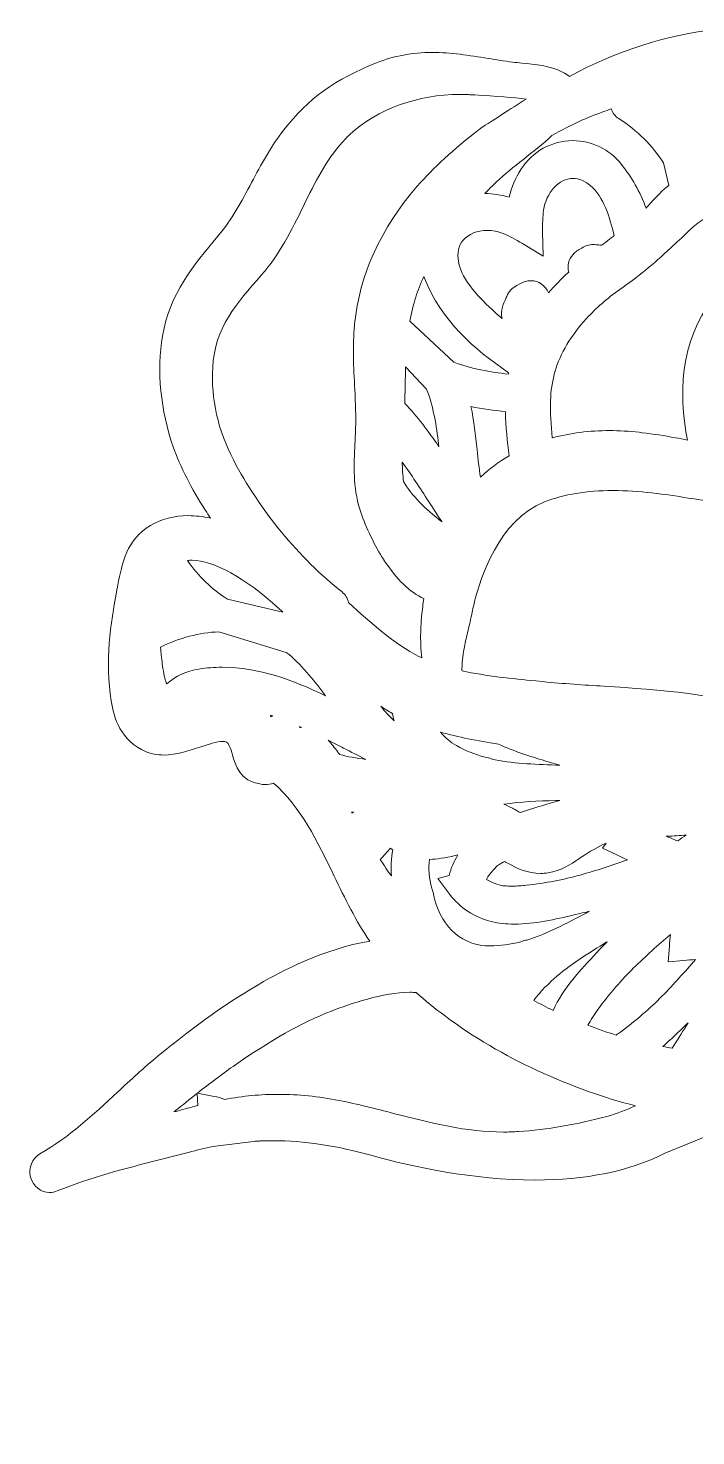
# Model space of a CAD drawing. Extents: x 28 to 2067, y -2033 to -35.
# Drawn here: x 865.6 to 1016.5, y -359 to -41 of the extents above; entities that cross this region are included whole.
import ezdxf

# ---------------------------------------------------------------- set-up
doc = ezdxf.new("R2010")
doc.units = 0
doc.header["$MEASUREMENT"] = 0
doc.layers.add('Layer 1', color=7, linetype='Continuous', lineweight=0)

msp = doc.modelspace()

# ---------------------------------------------------------------- linework, layer by layer
at = {"layer": 'Layer 1'}
for points, knots in [([(1119.64, -359.03), (1116.36, -359.03), (1114.11, -356.17), (1112.76, -354.46), (1112.57, -354.21), (1112.39, -353.99), (1112.23, -353.8), (1112.23, -353.8), (1111.2, -352.59), (1111.2, -352.59), (1108.12, -348.97), (1104.94, -345.23), (1101.62, -341.69), (1091.53, -330.95), (1084.48, -324.09), (1071.78, -319.36), (1070.97, -319.05), (1070.16, -318.75), (1069.34, -318.45), (1063.53, -316.3), (1057.52, -314.08), (1052.15, -310.58), (1051.99, -310.48), (1051.84, -310.38), (1051.69, -310.27), (1051.69, -310.27), (1051.69, -310.88), (1051.69, -310.88), (1051.69, -310.88), (1047.62, -307.19), (1047.62, -307.19), (1047.47, -307.06), (1047.32, -306.92), (1047.17, -306.79), (1047.11, -306.73), (1046.67, -306.33), (1046.67, -306.33), (1046.67, -306.33), (1026.72, -288.19), (1026.72, -288.19), (1026.72, -288.19), (1009.4, -295.27), (1009.4, -295.27), (1001.41, -299.23), (991.58, -301.24), (980.17, -301.24), (966.27, -301.24), (952.49, -298.23), (943.38, -295.71), (935.13, -293.42), (928.03, -292.35), (921.02, -292.35), (920.04, -292.35), (919.04, -292.37), (918.06, -292.41), (918.06, -292.41), (916.88, -292.47), (916.51, -292.49), (916.51, -292.49), (916.54, -292.56), (916.54, -292.56), (916.54, -292.56), (907.98, -293.56), (907.98, -293.56), (906.23, -293.9), (904.43, -294.31), (902.63, -294.79), (900.25, -295.42), (897.89, -296.01), (895.54, -296.6), (887.44, -298.65), (879.78, -300.58), (872.19, -303.7), (871.65, -303.93), (871.06, -304.05), (870.47, -304.05), (870.47, -304.05), (870.47, -304.05), (870.47, -304.05), (868.45, -304.05), (866.72, -302.66), (866.17, -300.58), (865.61, -298.47), (866.45, -296.36), (868.28, -295.31), (874.93, -291.51), (880.23, -286.57), (885.84, -281.34), (888.75, -278.64), (891.75, -275.84), (894.97, -273.19), (903.4, -266.26), (911.18, -260.77), (918.78, -256.41), (922.11, -254.49), (932.52, -248.89), (942.83, -247.26), (939.7, -242.74), (937.2, -237.56), (934.78, -232.55), (931.05, -224.83), (927.2, -216.86), (921.08, -211.54), (920.49, -211.74), (919.82, -211.87), (919.08, -211.87), (918.81, -211.87), (918.54, -211.86), (918.27, -211.82), (913.4, -211.14), (912.39, -207.42), (911.79, -205.2), (911.58, -204.43), (911.38, -203.7), (911.08, -203.09), (910.69, -202.29), (910.34, -202.14), (909.58, -202.14), (908.26, -202.14), (906.38, -202.77), (904.4, -203.43), (901.89, -204.26), (899.06, -205.2), (896.27, -205.2), (894.83, -205.2), (893.5, -204.95), (892.3, -204.45), (886.42, -202.02), (884.98, -196.72), (884.4, -192.95), (882.95, -183.96), (884.23, -175.64), (885.66, -167.88), (885.66, -167.88), (885.77, -167.3), (885.8, -167.17), (885.8, -167.17), (885.88, -166.78), (885.88, -166.78), (886.84, -161.77), (887.82, -156.59), (893.26, -153.35), (895.76, -151.87), (898.64, -151.12), (901.83, -151.12), (903.42, -151.12), (905.09, -151.31), (906.84, -151.68), (906.45, -151.1), (906.06, -150.51), (905.67, -149.92), (902.48, -144.98), (900.04, -140.15), (898.39, -135.55), (895.54, -127.54), (894.63, -118.19), (895.96, -110.53), (897.66, -100.89), (902.91, -94.63), (908.48, -88), (908.48, -88), (908.66, -87.78), (908.66, -87.78), (911.66, -84.2), (913.82, -80.15), (916.11, -75.86), (918.24, -71.86), (920.44, -67.72), (923.42, -63.93), (928.82, -56.98), (935.08, -52.45), (944.34, -48.8), (948.32, -47.22), (952.43, -46.46), (956.92, -46.46), (961.19, -46.46), (965.26, -47.12), (969.56, -47.81), (971.36, -48.1), (973.23, -48.4), (975.11, -48.65), (975.73, -48.74), (976.45, -48.8), (977.21, -48.86), (980.06, -49.12), (983.61, -49.43), (986.4, -50.89), (986.97, -51.17), (987.49, -51.5), (987.96, -51.87), (998.57, -46.13), (1010, -42.48), (1021.15, -41.26), (1022.93, -41.07), (1024.84, -40.97), (1026.81, -40.97), (1033.04, -40.97), (1039.29, -41.92), (1045.35, -42.84), (1046.84, -43.07), (1048.32, -43.29), (1049.78, -43.5), (1049.78, -43.5), (1051.5, -43.73), (1051.5, -43.73), (1057.07, -44.48), (1063.3, -45.31), (1068.47, -48.99), (1074.9, -44.98), (1083.49, -43.51), (1089.79, -43.51), (1094.43, -43.51), (1098.47, -44.26), (1101.49, -45.67), (1106.94, -48.22), (1109.11, -52.72), (1111.02, -56.69), (1112.17, -59.07), (1113.25, -61.32), (1114.95, -63.04), (1115.36, -63.45), (1115.82, -63.84), (1116.3, -64.17), (1116.3, -64.17), (1117.39, -64.94), (1117.39, -64.94), (1121.62, -67.91), (1125.61, -70.72), (1128.15, -76.6), (1128.72, -77.91), (1129.13, -79.1), (1129.5, -80.15), (1130.3, -82.47), (1130.86, -84.09), (1132.69, -85.97), (1136.37, -82.88), (1140.51, -79.94), (1145.45, -79.94), (1148.71, -79.94), (1151.87, -81.2), (1155.11, -83.78), (1157.85, -85.96), (1159.77, -88.66), (1161.63, -91.27), (1162.98, -93.15), (1164.24, -94.93), (1165.74, -96.42), (1170.22, -100.88), (1176.2, -104.01), (1181.97, -107.04), (1181.97, -107.04), (1183.89, -108.05), (1183.89, -108.05), (1188.28, -110.36), (1193.24, -112.99), (1196.54, -117.64), (1198.9, -120.95), (1199.97, -124.63), (1201.01, -128.19), (1201.82, -130.99), (1202.59, -133.64), (1203.93, -135.93), (1204.86, -137.48), (1206.2, -139.1), (1207.62, -140.82), (1212, -146.1), (1218.62, -154.08), (1209.25, -162.37), (1206.38, -164.9), (1203.1, -166.62), (1199.93, -168.28), (1197.43, -169.59), (1195.08, -170.82), (1192.98, -172.4), (1192.66, -172.63), (1192.37, -172.86), (1192.08, -173.1), (1185.19, -178.8), (1179.89, -184.44), (1175.86, -190.35), (1175.17, -191.34), (1174.52, -192.37), (1173.89, -193.37), (1171.81, -196.67), (1169.65, -200.09), (1166.04, -202.75), (1163.58, -204.56), (1160.93, -205.8), (1158.37, -206.82), (1158.31, -207.03), (1158.26, -207.25), (1158.21, -207.46), (1157.61, -210.12), (1157.47, -212.93), (1157.33, -215.91), (1157.19, -218.71), (1157.05, -221.6), (1156.5, -224.44), (1155.32, -230.54), (1153.1, -237.2), (1150.1, -243.71), (1148.77, -246.65), (1147.14, -249.51), (1145.16, -252.37), (1149.18, -254.38), (1153.01, -256.88), (1156.75, -259.32), (1158.54, -260.49), (1160.23, -261.59), (1161.88, -262.6), (1162.87, -263.2), (1163.88, -263.8), (1164.89, -264.41), (1172.3, -268.88), (1179.96, -273.5), (1186.65, -279.16), (1187.55, -279.94), (1189.15, -281.47), (1191.01, -283.5), (1195.44, -288.33), (1202.81, -297.44), (1202.42, -304.21), (1202.29, -306.39), (1201.4, -308.25), (1199.84, -309.6), (1198.58, -310.69), (1196.88, -311.24), (1194.79, -311.24), (1189.9, -311.24), (1183.18, -308.24), (1178.27, -306.04), (1176.71, -305.35), (1175.36, -304.75), (1174.64, -304.5), (1164.03, -300.98), (1152.05, -300.57), (1141.66, -300.46), (1140.76, -300.45), (1139.86, -300.44), (1138.96, -300.44), (1137.91, -300.44), (1136.86, -300.45), (1135.8, -300.45), (1134.73, -300.46), (1133.65, -300.46), (1132.58, -300.46), (1127.17, -300.46), (1121.57, -300.34), (1116.29, -299.27), (1119.78, -307.54), (1120.93, -315.48), (1122.15, -323.87), (1122.42, -325.72), (1122.7, -327.6), (1123, -329.51), (1123.08, -330), (1123.39, -331.22), (1123.71, -332.51), (1124.06, -333.89), (1124.5, -335.6), (1124.91, -337.45), (1127.19, -347.5), (1127.11, -353.39), (1124.68, -356.57), (1123.51, -358.09), (1121.84, -358.95), (1119.86, -359.02), (1119.86, -359.02), (1119.64, -359.03), (1119.64, -359.03)], [0, 0, 0, 0, 1, 1, 1, 2, 2, 2, 3, 3, 3, 4, 4, 4, 5, 5, 5, 6, 6, 6, 7, 7, 7, 8, 8, 8, 9, 9, 9, 10, 10, 10, 11, 11, 11, 12, 12, 12, 13, 13, 13, 14, 14, 14, 15, 15, 15, 16, 16, 16, 17, 17, 17, 18, 18, 18, 19, 19, 19, 20, 20, 20, 21, 21, 21, 22, 22, 22, 23, 23, 23, 24, 24, 24, 25, 25, 25, 26, 26, 26, 27, 27, 27, 28, 28, 28, 29, 29, 29, 30, 30, 30, 31, 31, 31, 32, 32, 32, 33, 33, 33, 34, 34, 34, 35, 35, 35, 36, 36, 36, 37, 37, 37, 38, 38, 38, 39, 39, 39, 40, 40, 40, 41, 41, 41, 42, 42, 42, 43, 43, 43, 44, 44, 44, 45, 45, 45, 46, 46, 46, 47, 47, 47, 48, 48, 48, 49, 49, 49, 50, 50, 50, 51, 51, 51, 52, 52, 52, 53, 53, 53, 54, 54, 54, 55, 55, 55, 56, 56, 56, 57, 57, 57, 58, 58, 58, 59, 59, 59, 60, 60, 60, 61, 61, 61, 62, 62, 62, 63, 63, 63, 64, 64, 64, 65, 65, 65, 66, 66, 66, 67, 67, 67, 68, 68, 68, 69, 69, 69, 70, 70, 70, 71, 71, 71, 72, 72, 72, 73, 73, 73, 74, 74, 74, 75, 75, 75, 76, 76, 76, 77, 77, 77, 78, 78, 78, 79, 79, 79, 80, 80, 80, 81, 81, 81, 82, 82, 82, 83, 83, 83, 84, 84, 84, 85, 85, 85, 86, 86, 86, 87, 87, 87, 88, 88, 88, 89, 89, 89, 90, 90, 90, 91, 91, 91, 92, 92, 92, 93, 93, 93, 94, 94, 94, 95, 95, 95, 96, 96, 96, 97, 97, 97, 98, 98, 98, 99, 99, 99, 100, 100, 100, 101, 101, 101, 102, 102, 102, 103, 103, 103, 104, 104, 104, 105, 105, 105, 106, 106, 106, 107, 107, 107, 108, 108, 108, 109, 109, 109, 110, 110, 110, 111, 111, 111, 112, 112, 112, 113, 113, 113, 114, 114, 114, 115, 115, 115, 116, 116, 116, 117, 117, 117, 118, 118, 118, 119, 119, 119, 120, 120, 120, 121, 121, 121, 122, 122, 122, 123, 123, 123, 123]), ([(938.06, -170.83), (943.06, -175.35), (948.24, -180.02), (954.04, -182.99), (954.22, -183.08), (954.4, -183.17), (954.59, -183.26), (954.37, -181.34), (954.28, -179.39), (954.33, -177.44), (954.35, -176.82), (954.38, -176.22), (954.41, -175.65), (954.48, -174.55), (954.59, -173.15), (954.79, -171.72), (954.87, -171.08), (954.96, -170.46), (955.06, -169.87), (951.89, -168.43), (948.86, -165.51), (946.03, -161.15), (946.03, -161.15), (945.97, -161.06), (945.97, -161.06), (945.9, -160.93), (945.82, -160.82), (945.75, -160.7), (945.75, -160.7), (945.66, -160.57), (945.66, -160.57), (943.54, -157.17), (941.65, -153.1), (940.58, -149.66), (938.98, -144.66), (939.23, -139.67), (939.47, -134.85), (939.54, -133.44), (939.62, -131.98), (939.64, -130.58), (939.69, -127.62), (939.53, -124.56), (939.38, -121.61), (939.27, -119.21), (939.14, -116.74), (939.12, -114.28), (939.11, -112.83), (939.15, -111.32), (939.25, -109.66), (939.29, -109.04), (939.32, -108.41), (939.39, -107.81), (940.46, -96.86), (945.36, -86.1), (953.55, -76.71), (957.21, -72.5), (961.68, -68.41), (967.6, -63.82), (967.96, -63.55), (969, -62.87), (972.93, -60.34), (974.43, -59.38), (976.37, -58.14), (978.15, -56.98), (975.33, -56.65), (971.45, -56.34), (966.54, -56.07), (965.97, -56.04), (965.52, -56.01), (965.22, -55.99), (964.56, -55.95), (963.86, -55.94), (963.15, -55.94), (953.78, -55.94), (944.54, -59.3), (938.42, -64.92), (937.82, -65.48), (937.24, -66.06), (936.63, -66.72), (932.92, -70.81), (930.44, -75.84), (927.83, -81.17), (925.19, -86.54), (922.47, -92.08), (918.31, -96.79), (912.66, -103.18), (907.79, -108.69), (907.32, -117.58), (906.94, -124.79), (908.52, -131.84), (912.02, -138.54), (917.9, -149.86), (926.85, -160.72), (936.56, -168.35), (937.36, -168.99), (937.85, -169.83), (937.99, -170.77), (937.99, -170.77), (938.06, -170.83), (938.06, -170.83)], [0, 0, 0, 0, 1, 1, 1, 2, 2, 2, 3, 3, 3, 4, 4, 4, 5, 5, 5, 6, 6, 6, 7, 7, 7, 8, 8, 8, 9, 9, 9, 10, 10, 10, 11, 11, 11, 12, 12, 12, 13, 13, 13, 14, 14, 14, 15, 15, 15, 16, 16, 16, 17, 17, 17, 18, 18, 18, 19, 19, 19, 20, 20, 20, 21, 21, 21, 22, 22, 22, 23, 23, 23, 24, 24, 24, 25, 25, 25, 26, 26, 26, 27, 27, 27, 28, 28, 28, 29, 29, 29, 30, 30, 30, 31, 31, 31, 32, 32, 32, 33, 33, 33, 33]), ([(988.71, -66.39), (992.98, -66.39), (996.99, -68.34), (999.7, -71.74), (1002.03, -74.66), (1003.87, -77.92), (1005.28, -81.62), (1005.65, -81.24), (1005.99, -80.86), (1006.33, -80.47), (1007.68, -78.91), (1009.01, -77.61), (1010.41, -76.49), (1010.41, -76.49), (1009.23, -71.42), (1009.23, -71.42), (1006.76, -67.52), (1003.36, -64.15), (999.12, -61.42), (998.29, -60.89), (997.7, -60.11), (997.4, -59.22), (996.76, -59.44), (996.14, -59.66), (995.52, -59.89), (993.63, -60.58), (991.93, -61.27), (990.32, -61.99), (988.25, -62.95), (986.18, -64.02), (984, -65.25), (981.95, -67.14), (979.71, -68.91), (977.54, -70.63), (975.33, -72.38), (973.24, -74.04), (971.44, -75.72), (971.09, -76.05), (970.77, -76.35), (970.47, -76.67), (969.92, -77.22), (969.38, -77.78), (968.86, -78.32), (970.68, -78.36), (972.49, -78.63), (974.32, -79.16), (974.88, -76.89), (975.76, -74.82), (976.97, -72.91), (979.57, -68.83), (983.95, -66.39), (988.71, -66.39)], [0, 0, 0, 0, 1, 1, 1, 2, 2, 2, 3, 3, 3, 4, 4, 4, 5, 5, 5, 6, 6, 6, 7, 7, 7, 8, 8, 8, 9, 9, 9, 10, 10, 10, 11, 11, 11, 12, 12, 12, 13, 13, 13, 14, 14, 14, 15, 15, 15, 16, 16, 16, 17, 17, 17, 17]), ([(969.34, -86.66), (967.12, -86.66), (965.1, -87.49), (963.93, -88.88), (962.88, -90.12), (962.52, -91.75), (962.86, -93.72), (963.61, -98.13), (967.89, -102.13), (971.01, -105.05), (971.56, -105.57), (972.14, -106.09), (972.74, -106.61), (972.31, -104.78), (973.13, -103.02), (973.57, -102.06), (973.65, -101.88), (973.72, -101.72), (973.78, -101.57), (974.22, -100.46), (975.05, -99.6), (976.08, -99.15), (976.78, -98.66), (977.54, -98.31), (978.31, -98.14), (978.62, -98.07), (978.94, -98.04), (979.25, -98.04), (981, -98.04), (982.54, -99.11), (983.2, -100.79), (984.57, -99.2), (986.09, -97.64), (987.79, -96.08), (987.4, -94.71), (987.73, -93.24), (988.76, -92.11), (989.29, -91.53), (989.97, -91.04), (990.75, -90.68), (991.47, -90.15), (992.37, -89.85), (993.31, -89.85), (993.53, -89.85), (993.76, -89.87), (993.99, -89.9), (994.15, -89.93), (994.33, -89.94), (994.52, -89.96), (994.73, -89.98), (994.96, -90), (995.2, -90.03), (995.2, -90.03), (997.94, -87.97), (998.07, -87.87), (997.12, -83.89), (995.73, -79.07), (992.66, -76.52), (991.4, -75.47), (990.1, -74.94), (988.79, -74.94), (985.59, -74.94), (982.66, -78.09), (982.11, -82.12), (981.91, -83.57), (981.84, -85.16), (981.89, -87), (981.89, -87), (982.03, -92.51), (982.03, -92.51), (982.03, -92.51), (977.32, -89.64), (977.32, -89.64), (975.75, -88.68), (974.33, -87.94), (972.98, -87.39), (971.82, -86.91), (970.56, -86.66), (969.34, -86.66)], [0, 0, 0, 0, 1, 1, 1, 2, 2, 2, 3, 3, 3, 4, 4, 4, 5, 5, 5, 6, 6, 6, 7, 7, 7, 8, 8, 8, 9, 9, 9, 10, 10, 10, 11, 11, 11, 12, 12, 12, 13, 13, 13, 14, 14, 14, 15, 15, 15, 16, 16, 16, 17, 17, 17, 18, 18, 18, 19, 19, 19, 20, 20, 20, 21, 21, 21, 22, 22, 22, 23, 23, 23, 24, 24, 24, 25, 25, 25, 26, 26, 26, 26]), ([(997.04, -131.9), (999.23, -131.9), (1001.48, -132.03), (1003.71, -132.29), (1003.89, -132.3), (1004.12, -132.33), (1004.37, -132.37), (1006.93, -132.68), (1009.46, -133.07), (1011.9, -133.52), (1012.82, -133.68), (1013.74, -133.87), (1014.66, -134.06), (1013.55, -129.02), (1013.55, -123.79), (1013.57, -122.49), (1013.74, -110.61), (1019.62, -99.76), (1029.32, -93.49), (1036.02, -89.16), (1043.68, -88.58), (1050.29, -88.58), (1052.02, -88.58), (1053.7, -88.62), (1055.11, -88.67), (1055.11, -88.67), (1058.28, -88.76), (1058.28, -88.76), (1059.16, -88.8), (1059.96, -88.81), (1060.75, -88.83), (1060.75, -88.83), (1061.41, -88.84), (1061.41, -88.84), (1062.19, -88.85), (1062.97, -88.89), (1063.75, -88.95), (1056.07, -83.16), (1047.13, -79.9), (1038.14, -79.77), (1037.86, -79.76), (1037.6, -79.76), (1037.34, -79.76), (1036.49, -79.76), (1035.66, -79.78), (1034.86, -79.83), (1028.03, -80.29), (1020.31, -81.48), (1014.91, -86.79), (1013.48, -88.19), (1012.15, -89.45), (1010.86, -90.64), (1006.9, -94.32), (1003.34, -97.22), (999.32, -100.03), (996.51, -102), (993.98, -104.21), (991.79, -106.6), (988.29, -110.42), (985.91, -114.41), (984.7, -118.46), (984.7, -118.46), (984.68, -118.55), (984.68, -118.55), (984.65, -118.67), (984.63, -118.76), (984.61, -118.85), (984.05, -120.83), (983.75, -122.9), (983.67, -125.2), (983.6, -127.88), (983.83, -130.58), (984.08, -133.43), (984.08, -133.43), (984.09, -133.53), (984.09, -133.53), (988.14, -132.45), (992.48, -131.9), (997.04, -131.9)], [0, 0, 0, 0, 1, 1, 1, 2, 2, 2, 3, 3, 3, 4, 4, 4, 5, 5, 5, 6, 6, 6, 7, 7, 7, 8, 8, 8, 9, 9, 9, 10, 10, 10, 11, 11, 11, 12, 12, 12, 13, 13, 13, 14, 14, 14, 15, 15, 15, 16, 16, 16, 17, 17, 17, 18, 18, 18, 19, 19, 19, 20, 20, 20, 21, 21, 21, 22, 22, 22, 23, 23, 23, 24, 24, 24, 25, 25, 25, 26, 26, 26, 26]), ([(961.81, -116.44), (965.73, -117.98), (970.19, -118.67), (974.08, -119.14), (974.08, -119.14), (974.12, -119.15), (974.12, -119.15), (974.14, -119.04), (974.16, -118.94), (974.18, -118.83), (966.44, -113.5), (958.99, -107.12), (955.2, -97.43), (955.15, -97.31), (955.1, -97.19), (955.06, -97.07), (954.36, -98.6), (953.74, -100.17), (953.21, -101.79), (952.68, -103.44), (952.24, -105.21), (951.9, -107.15), (951.9, -107.15), (961.81, -116.44), (961.81, -116.44)], [0, 0, 0, 0, 1, 1, 1, 2, 2, 2, 3, 3, 3, 4, 4, 4, 5, 5, 5, 6, 6, 6, 7, 7, 7, 8, 8, 8, 8]), ([(950.74, -125.75), (953.58, -128.74), (956.1, -132.09), (958.47, -135.55), (958.47, -135.55), (958.38, -134.84), (958.38, -134.84), (957.91, -130.96), (957.21, -126.49), (955.68, -122.57), (955.68, -122.57), (950.93, -117.5), (950.93, -117.5), (950.86, -119.39), (950.82, -121.28), (950.79, -123.15), (950.78, -124.02), (950.76, -124.88), (950.74, -125.75)], [0, 0, 0, 0, 1, 1, 1, 2, 2, 2, 3, 3, 3, 4, 4, 4, 5, 5, 5, 6, 6, 6, 6]), ([(965.7, -126.46), (966.36, -129.69), (966.73, -132.99), (967.08, -136.22), (967.31, -138.35), (967.54, -140.43), (967.84, -142.43), (969.77, -140.59), (971.93, -138.97), (974.31, -137.59), (973.91, -134.4), (973.55, -131.04), (973.5, -127.63), (970.9, -127.33), (968.28, -126.99), (965.7, -126.46)], [0, 0, 0, 0, 1, 1, 1, 2, 2, 2, 3, 3, 3, 4, 4, 4, 5, 5, 5, 5]), ([(963.68, -186.17), (969.16, -187.38), (975.06, -187.95), (980.34, -188.46), (980.34, -188.46), (981.97, -188.62), (981.97, -188.62), (986.58, -189.08), (991.26, -189.37), (995.78, -189.66), (1008.36, -190.46), (1021.36, -191.29), (1034.04, -195.58), (1042.53, -198.45), (1049.04, -202.73), (1053.84, -208.6), (1059.75, -198.09), (1072, -191.92), (1083.27, -186.92), (1093.63, -182.33), (1104.61, -176.37), (1107.59, -166.84), (1108.64, -163.54), (1109.39, -159.62), (1109.88, -154.86), (1110.15, -152.39), (1110.35, -149.64), (1110.52, -146.42), (1110.61, -144.8), (1110.68, -143.18), (1110.76, -141.59), (1110.83, -140.07), (1110.89, -138.58), (1110.97, -137.12), (1111.04, -135.61), (1111.12, -134.1), (1111.21, -132.66), (1111.32, -131.19), (1111.3, -129.75), (1111.15, -128.34), (1111.08, -128.46), (1111.02, -128.58), (1110.95, -128.71), (1107.92, -139), (1097.83, -146.7), (1089.31, -150.49), (1082.57, -153.5), (1075.61, -154.96), (1068.03, -154.96), (1065.19, -154.96), (1062.23, -154.76), (1059, -154.35), (1052.95, -153.59), (1046.79, -152.19), (1040.83, -150.84), (1035.83, -149.71), (1030.58, -149.12), (1025.51, -148.54), (1022.01, -148.14), (1018.39, -147.72), (1014.81, -147.14), (1009.71, -146.3), (1003.69, -145.44), (997.77, -145.44), (991.84, -145.44), (986.78, -146.29), (982.28, -148.03), (971.94, -152.04), (967.71, -165.8), (966.67, -169.93), (966.47, -170.67), (966.3, -171.4), (966.15, -172.12), (965.94, -173.21), (965.67, -174.36), (965.41, -175.47), (965.41, -175.47), (965.16, -176.53), (965.16, -176.53), (964.86, -177.8), (964.55, -179.12), (964.29, -180.4), (963.91, -182.36), (963.71, -183.92), (963.67, -185.3), (963.66, -185.59), (963.66, -185.88), (963.68, -186.17)], [0, 0, 0, 0, 1, 1, 1, 2, 2, 2, 3, 3, 3, 4, 4, 4, 5, 5, 5, 6, 6, 6, 7, 7, 7, 8, 8, 8, 9, 9, 9, 10, 10, 10, 11, 11, 11, 12, 12, 12, 13, 13, 13, 14, 14, 14, 15, 15, 15, 16, 16, 16, 17, 17, 17, 18, 18, 18, 19, 19, 19, 20, 20, 20, 21, 21, 21, 22, 22, 22, 23, 23, 23, 24, 24, 24, 25, 25, 25, 26, 26, 26, 27, 27, 27, 28, 28, 28, 29, 29, 29, 29]), ([(950.46, -143.41), (952.36, -146.58), (955.18, -149.54), (959.16, -152.52), (958.12, -150.96), (957.09, -149.38), (956.09, -147.84), (954.18, -144.9), (952.24, -141.91), (950.16, -139.03), (950.19, -140.47), (950.29, -141.95), (950.46, -143.41)], [0, 0, 0, 0, 1, 1, 1, 2, 2, 2, 3, 3, 3, 4, 4, 4, 4]), ([(923.18, -172.91), (922.89, -172.64), (922.59, -172.36), (922.29, -172.09), (914.62, -165.16), (907.47, -161.18), (902.68, -161.18), (902.3, -161.18), (901.93, -161.21), (901.59, -161.26), (904.14, -164.86), (907.18, -167.79), (910.66, -169.99), (910.66, -169.99), (923.18, -172.91), (923.18, -172.91)], [0, 0, 0, 0, 1, 1, 1, 2, 2, 2, 3, 3, 3, 4, 4, 4, 5, 5, 5, 5]), ([(909.46, -185.38), (917.75, -185.38), (925.45, -188.26), (932.85, -191.82), (932.85, -191.82), (932.44, -191.27), (932.44, -191.27), (930.08, -188.14), (927.25, -184.62), (923.96, -182), (923.96, -182), (908.68, -177.37), (908.68, -177.37), (904.25, -177.54), (899.82, -178.71), (895.5, -180.85), (895.57, -181.5), (895.81, -183.58), (895.81, -183.58), (895.89, -184.29), (895.97, -184.97), (896.07, -185.64), (896.32, -187.37), (896.62, -188.45), (896.93, -189.14), (898.94, -187.36), (901.44, -186.19), (904.19, -185.78), (905.92, -185.51), (907.7, -185.38), (909.46, -185.38)], [0, 0, 0, 0, 1, 1, 1, 2, 2, 2, 3, 3, 3, 4, 4, 4, 5, 5, 5, 6, 6, 6, 7, 7, 7, 8, 8, 8, 9, 9, 9, 10, 10, 10, 10]), ([(920.46, -196.54), (920.61, -196.48), (920.76, -196.43), (920.91, -196.38), (920.73, -196.32), (920.55, -196.25), (920.37, -196.19), (920.4, -196.31), (920.43, -196.43), (920.46, -196.54)], [0, 0, 0, 0, 1, 1, 1, 2, 2, 2, 3, 3, 3, 3]), ([(945.3, -194.19), (946.27, -195.35), (947.27, -196.44), (948.31, -197.44), (948.17, -196.9), (948.05, -196.35), (947.95, -195.81), (947.04, -195.3), (946.16, -194.76), (945.3, -194.19)], [0, 0, 0, 0, 1, 1, 1, 2, 2, 2, 3, 3, 3, 3]), ([(927.39, -198.99), (927.24, -198.92), (927.09, -198.85), (926.95, -198.79), (926.99, -198.85), (927.03, -198.92), (927.07, -198.98), (927.1, -198.98), (927.12, -198.98), (927.15, -198.98), (927.23, -198.98), (927.31, -198.98), (927.39, -198.99)], [0, 0, 0, 0, 1, 1, 1, 2, 2, 2, 3, 3, 3, 4, 4, 4, 4]), ([(970.28, -206.07), (974.91, -207.13), (979.76, -207.29), (984.89, -207.46), (985.18, -207.46), (985.48, -207.47), (985.78, -207.48), (985.06, -207.28), (984.34, -207.08), (983.63, -206.86), (983.63, -206.86), (982.39, -206.49), (982.39, -206.49), (979.09, -205.49), (975.36, -204.37), (971.92, -202.74), (967.13, -202.04), (962.8, -201.14), (958.83, -200.03), (959.79, -201.22), (961, -202.24), (962.43, -203.07), (964.37, -204.18), (966.49, -205.05), (968.91, -205.71), (969.37, -205.74), (969.84, -205.86), (970.28, -206.07)], [0, 0, 0, 0, 1, 1, 1, 2, 2, 2, 3, 3, 3, 4, 4, 4, 5, 5, 5, 6, 6, 6, 7, 7, 7, 8, 8, 8, 9, 9, 9, 9]), ([(936.02, -205.08), (937.83, -205.57), (939.79, -205.93), (941.95, -206.19), (940.26, -205.35), (938.58, -204.5), (936.92, -203.65), (935.75, -203.05), (934.57, -202.46), (933.39, -201.86), (934.23, -202.7), (934.9, -203.6), (935.51, -204.41), (935.68, -204.64), (935.85, -204.87), (936.02, -205.08)], [0, 0, 0, 0, 1, 1, 1, 2, 2, 2, 3, 3, 3, 4, 4, 4, 5, 5, 5, 5]), ([(973.16, -216.32), (973.79, -216.58), (974.42, -216.88), (975.07, -217.23), (975.3, -217.34), (975.91, -217.68), (975.91, -217.68), (976.22, -217.86), (976.53, -218.04), (976.82, -218.22), (978.73, -217.55), (980.64, -216.98), (982.36, -216.46), (982.36, -216.46), (983.63, -216.08), (983.63, -216.08), (984.34, -215.86), (985.06, -215.65), (985.78, -215.45), (985.48, -215.46), (985.18, -215.47), (984.89, -215.48), (980.81, -215.61), (976.91, -215.74), (973.16, -216.32)], [0, 0, 0, 0, 1, 1, 1, 2, 2, 2, 3, 3, 3, 4, 4, 4, 5, 5, 5, 6, 6, 6, 7, 7, 7, 8, 8, 8, 8]), ([(938.81, -218.32), (938.94, -218.26), (939.07, -218.19), (939.21, -218.12), (939.08, -218.12), (938.74, -218.12), (938.69, -218.12), (938.73, -218.19), (938.77, -218.26), (938.81, -218.32)], [0, 0, 0, 0, 1, 1, 1, 2, 2, 2, 3, 3, 3, 3]), ([(969.17, -233.32), (970.77, -234.21), (972.52, -234.76), (973.25, -234.78), (973.82, -234.8), (974.4, -234.81), (974.98, -234.81), (976.18, -234.81), (977.23, -234.76), (978.2, -234.64), (982.63, -234.12), (986.61, -233.36), (990.34, -232.32), (994.02, -231.3), (997.61, -230.12), (1001.08, -228.9), (1000.27, -228.54), (999.46, -228.16), (998.66, -227.79), (998.66, -227.79), (995.44, -226.28), (995.44, -226.28), (995.44, -226.28), (996.24, -225.12), (996.24, -225.12), (994.35, -225.95), (992.51, -226.99), (990.62, -228.29), (990.62, -228.29), (990.11, -228.63), (990.11, -228.63), (988.2, -229.93), (986.03, -231.4), (983.14, -231.82), (982.57, -231.9), (981.98, -231.95), (981.4, -231.95), (978.51, -231.95), (976.17, -230.85), (974.45, -229.89), (974, -229.64), (973.61, -229.42), (973.25, -229.23), (972.84, -229.47), (972.41, -229.73), (971.96, -230.01), (971.35, -230.39), (970.11, -231.73), (969.17, -233.32)], [0, 0, 0, 0, 1, 1, 1, 2, 2, 2, 3, 3, 3, 4, 4, 4, 5, 5, 5, 6, 6, 6, 7, 7, 7, 8, 8, 8, 9, 9, 9, 10, 10, 10, 11, 11, 11, 12, 12, 12, 13, 13, 13, 14, 14, 14, 15, 15, 15, 16, 16, 16, 16]), ([(1009.78, -223.54), (1010.66, -223.9), (1011.54, -224.26), (1012.42, -224.61), (1013.06, -224.15), (1013.71, -223.69), (1014.37, -223.24), (1012.93, -223.4), (1011.46, -223.54), (1009.96, -223.54), (1009.9, -223.54), (1009.84, -223.54), (1009.78, -223.54)], [0, 0, 0, 0, 1, 1, 1, 2, 2, 2, 3, 3, 3, 4, 4, 4, 4]), ([(945.2, -228.88), (946.03, -230.13), (946.87, -231.35), (947.72, -232.53), (947.53, -230.55), (947.64, -228.58), (948.05, -226.62), (947.87, -226.51), (947.7, -226.4), (947.52, -226.28), (946.78, -227.05), (946.01, -227.91), (945.2, -228.88)], [0, 0, 0, 0, 1, 1, 1, 2, 2, 2, 3, 3, 3, 4, 4, 4, 4]), ([(956.34, -228.78), (956.05, -230.84), (956.21, -233.06), (956.82, -235.32), (956.91, -235.65), (957.02, -235.97), (957.13, -236.28), (957.13, -236.28), (957.22, -236.52), (957.22, -236.52), (957.22, -236.52), (957.26, -236.76), (957.26, -236.76), (957.32, -237.09), (957.39, -237.42), (957.47, -237.75), (959.22, -244.38), (963.91, -248.33), (970.03, -248.33), (972.29, -248.32), (974.56, -248.01), (976.98, -247.38), (977.41, -247.18), (977.87, -247.05), (978.35, -247), (982.9, -245.61), (987.18, -243.32), (991.7, -240.9), (991.96, -240.76), (992.22, -240.62), (992.49, -240.48), (991.76, -240.67), (991.04, -240.85), (990.31, -241.01), (990.31, -241.01), (989, -241.32), (989, -241.32), (984.84, -242.3), (980.13, -243.41), (975.51, -243.41), (973.65, -243.41), (971.92, -243.22), (970.35, -242.85), (966.66, -241.97), (963.12, -239.66), (960.9, -236.68), (960.9, -236.68), (958.21, -233.07), (958.21, -233.07), (958.21, -233.07), (960.74, -232.43), (960.74, -232.43), (961.17, -230.81), (961.86, -229.22), (962.75, -227.77), (962.54, -227.81), (962.32, -227.86), (962.1, -227.92), (959.84, -228.45), (957.99, -228.72), (956.34, -228.78)], [0, 0, 0, 0, 1, 1, 1, 2, 2, 2, 3, 3, 3, 4, 4, 4, 5, 5, 5, 6, 6, 6, 7, 7, 7, 8, 8, 8, 9, 9, 9, 10, 10, 10, 11, 11, 11, 12, 12, 12, 13, 13, 13, 14, 14, 14, 15, 15, 15, 16, 16, 16, 17, 17, 17, 18, 18, 18, 19, 19, 19, 20, 20, 20, 20]), ([(979.9, -260.67), (981.34, -261.44), (982.8, -262.19), (984.27, -262.9), (986.49, -257.96), (990.6, -253.59), (994, -249.98), (994, -249.98), (994.92, -249), (994.92, -249), (995.43, -248.45), (995.95, -247.91), (996.47, -247.38), (996.22, -247.54), (995.96, -247.69), (995.71, -247.85), (991.36, -250.56), (987.23, -253.12), (983.75, -256.36), (983.48, -256.75), (983.14, -257.08), (982.75, -257.35), (981.67, -258.44), (980.73, -259.54), (979.9, -260.67)], [0, 0, 0, 0, 1, 1, 1, 2, 2, 2, 3, 3, 3, 4, 4, 4, 5, 5, 5, 6, 6, 6, 7, 7, 7, 8, 8, 8, 8]), ([(992.12, -266.27), (994.27, -267.09), (996.41, -267.83), (998.52, -268.48), (998.87, -268.25), (999.19, -268.02), (999.5, -267.79), (1003.08, -265.12), (1006.14, -262.48), (1008.86, -259.71), (1011.53, -256.99), (1014.05, -254.17), (1016.45, -251.38), (1015.56, -251.47), (1014.67, -251.55), (1013.79, -251.62), (1013.79, -251.62), (1010.25, -251.93), (1010.25, -251.93), (1010.25, -251.93), (1010.55, -248.38), (1010.55, -248.38), (1010.62, -247.5), (1010.71, -246.61), (1010.79, -245.72), (1008, -248.12), (1005.19, -250.64), (1002.46, -253.32), (999.7, -256.03), (997.05, -259.09), (994.38, -262.67), (993.49, -263.87), (992.75, -265.13), (992.12, -266.27)], [0, 0, 0, 0, 1, 1, 1, 2, 2, 2, 3, 3, 3, 4, 4, 4, 5, 5, 5, 6, 6, 6, 7, 7, 7, 8, 8, 8, 9, 9, 9, 10, 10, 10, 11, 11, 11, 11]), ([(922.25, -281.87), (926.7, -281.87), (931.17, -282.33), (935.92, -283.26), (940.08, -284.09), (944.19, -285.14), (948.16, -286.16), (956.62, -288.34), (964.6, -290.39), (973.08, -290.39), (974.21, -290.39), (975.35, -290.35), (976.44, -290.27), (982.76, -289.86), (989.84, -288.65), (996.38, -286.87), (998.69, -286.26), (1000.9, -285.34), (1002.87, -284.45), (996.03, -282.76), (988.68, -280.11), (980.65, -276.46), (973.39, -273.15), (966.22, -268.92), (959.91, -264.22), (957.55, -262.48), (955.33, -260.68), (953.31, -258.88), (952.85, -258.84), (952.36, -258.81), (951.85, -258.81), (945.95, -258.81), (938.23, -261.46), (934.16, -263.04), (927.42, -265.68), (920.36, -269.66), (911.94, -275.55), (909.23, -277.45), (906.55, -279.49), (903.91, -281.57), (903.91, -281.57), (907.62, -282.32), (907.62, -282.32), (908.53, -282.5), (909.29, -282.65), (909.99, -283.02), (914.18, -282.25), (918.21, -281.87), (922.25, -281.87)], [0, 0, 0, 0, 1, 1, 1, 2, 2, 2, 3, 3, 3, 4, 4, 4, 5, 5, 5, 6, 6, 6, 7, 7, 7, 8, 8, 8, 9, 9, 9, 10, 10, 10, 11, 11, 11, 12, 12, 12, 13, 13, 13, 14, 14, 14, 15, 15, 15, 16, 16, 16, 16]), ([(1009.07, -271.06), (1009.78, -271.19), (1010.48, -271.31), (1011.15, -271.42), (1012.23, -269.8), (1013.28, -268.11), (1014.31, -266.47), (1014.46, -266.22), (1014.62, -265.97), (1014.77, -265.72), (1014.24, -266.24), (1013.71, -266.75), (1013.17, -267.25), (1013.17, -267.25), (1012.22, -268.15), (1012.22, -268.15), (1011.23, -269.08), (1010.17, -270.07), (1009.07, -271.06)], [0, 0, 0, 0, 1, 1, 1, 2, 2, 2, 3, 3, 3, 4, 4, 4, 5, 5, 5, 6, 6, 6, 6]), ([(903.8, -281.65), (902.13, -282.97), (900.48, -284.3), (898.85, -285.61), (898.75, -285.68), (898.65, -285.76), (898.56, -285.84), (899.91, -285.49), (901.25, -285.12), (902.59, -284.74), (903.03, -284.61), (903.49, -284.49), (903.97, -284.36), (903.97, -284.36), (903.8, -281.65), (903.8, -281.65)], [0, 0, 0, 0, 1, 1, 1, 2, 2, 2, 3, 3, 3, 4, 4, 4, 5, 5, 5, 5])]:
    msp.add_open_spline(points, degree=3, knots=knots, dxfattribs=at)

doc.saveas('drawing.dxf')
